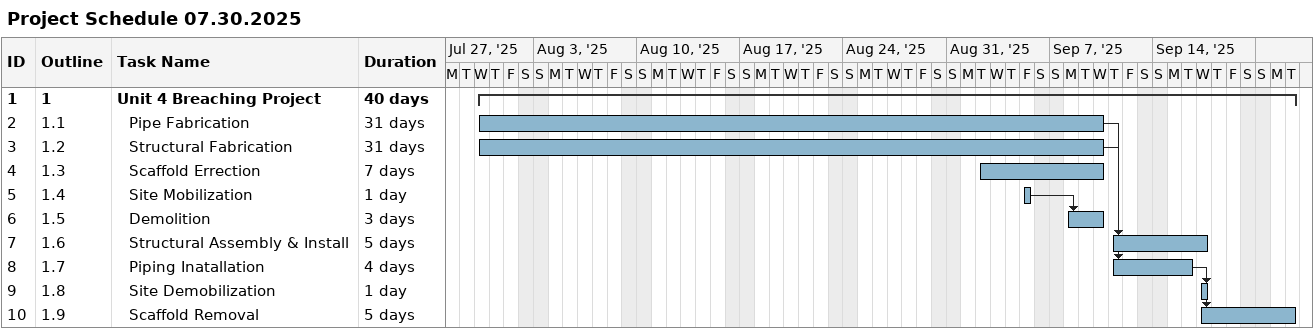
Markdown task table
Project Schedule 07.30.2025

| ID | WBS | Task | Duration | Start | Finish | Predecessors |
|---|---|---|---|---|---|---|
| 1 | 1 | **Unit 4 Breaching Project** | 40d | 2025-07-30 | 2025-09-23 |  |
| 2 | 1.1 | Pipe Fabrication | 31d | 2025-07-30 | 2025-09-10 |  |
| 3 | 1.2 | Structural Fabrication | 31d | 2025-07-30 | 2025-09-10 |  |
| 4 | 1.3 | Scaffold Errection | 7d | 2025-09-02 | 2025-09-10 |  |
| 5 | 1.4 | Site Mobilization | 1d | 2025-09-05 | 2025-09-05 |  |
| 6 | 1.5 | Demolition | 3d | 2025-09-08 | 2025-09-10 | 5 |
| 7 | 1.6 | Structural Assembly & Install | 5d | 2025-09-11 | 2025-09-17 | 3 |
| 8 | 1.7 | Piping Inatallation | 4d | 2025-09-11 | 2025-09-16 | 2 |
| 9 | 1.8 | Site Demobilization | 1d | 2025-09-17 | 2025-09-17 | 8 |
| 10 | 1.9 | Scaffold Removal | 5d | 2025-09-17 | 2025-09-23 | 8 |
